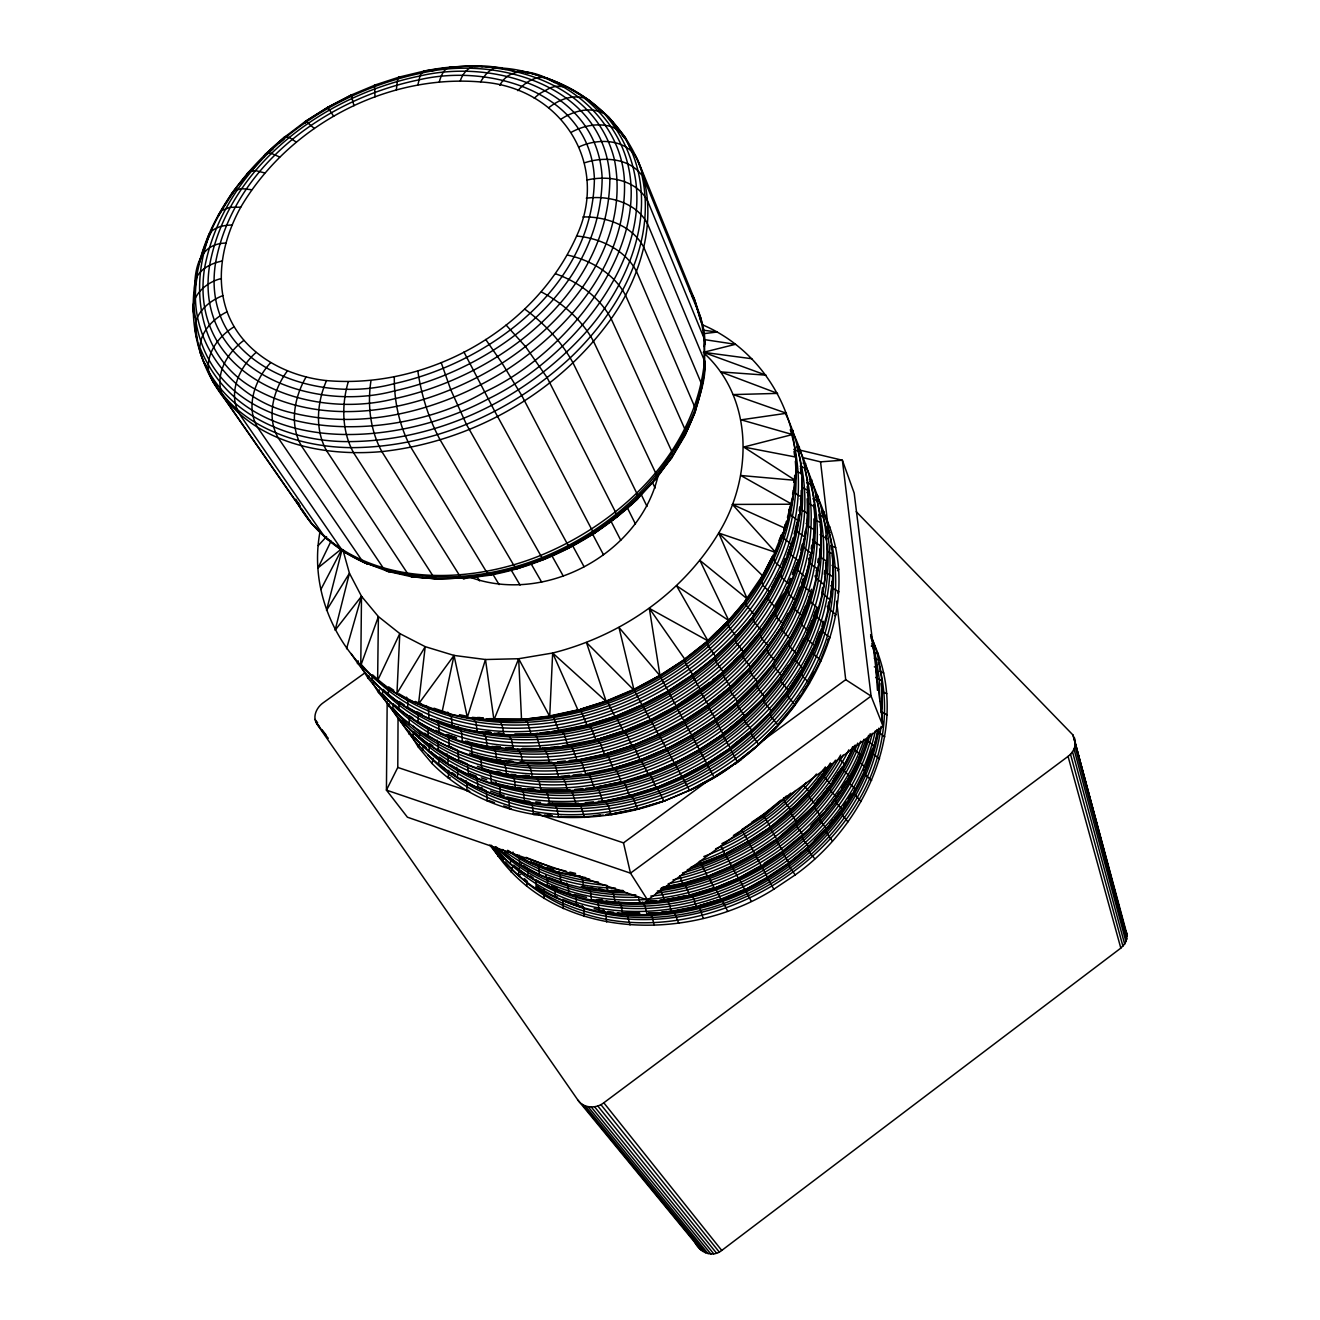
<?xml version="1.0" encoding="UTF-8"?>
<svg xmlns="http://www.w3.org/2000/svg" width="1320" height="1320" viewBox="0 0 1320 1320"><rect width="100%" height="100%" fill="white"/><g stroke="black" fill="none" stroke-linecap="round" stroke-linejoin="round"><path stroke-width="1.5" d="M437.827 749.232C585.189 843.034 811.866 722.353 820.05 548.823M381.562 694.996C446.606 798.039 598.323 799.59 693.495 739.283C785.268 687.456 853.149 566.462 804.853 464.095M709.665 682.357L675.972 705.969L650.413 719.647L658.564 734.679C761.986 687.571 854.221 560.159 797.824 446.028M586.311 198.198C608.998 195.228 636.834 202.405 647.757 224.317L704.534 360.838C706.778 378.378 699.121 396.099 694.881 412.879L685.146 435.303L671.269 458.568L654.291 480.034L672.705 455.631L685.69 433.455L695.491 410.834L695.442 408.589L636.52 271.474C625.235 249.727 600.188 238.177 576.625 236.016C534.798 329.769 428.159 389.4 326.518 380.589C284.839 376.167 242.022 352.885 227.106 311.751C214.797 277.018 223.377 238.59 240.751 207.174C288.849 125.581 385.918 73.92 480.595 81.956C559.581 86.559 610.731 162.31 576.625 236.016M704.352 346.748C706.678 330.495 699.121 313.978 694.287 298.782L637.923 160.462C627.973 138.732 598.505 137.825 579.348 146.784M807.097 498.828C816.189 683.116 572.005 819.439 417.912 721.462M465.498 741.048C555.043 767.019 653.862 735.356 722.634 675.23C788.947 617.116 834.108 515.839 792.28 431.194M798.484 449.773L842.374 460.234L854.172 493.069L883.08 726.264L647.608 900.042L407.418 817.212L386.43 790.119L397.782 767.448L398.046 718.74M801.207 490.462C800.481 672.854 562.106 803.451 407.665 707.173M785.796 414.265C840.956 529.815 746.576 657.69 642.939 705.705C549.796 751.542 411.856 749.793 351.186 653.565M801.851 478.104C819.472 677.457 532.686 827.211 383.08 689.403L382.14 694.93C520.393 824.34 773.107 716.743 804.094 538.676M320.248 530.558C305.893 602.679 349.965 678.48 418.522 703.989C497.607 735.471 589 721.182 660.924 678.216C731.659 636.372 787.347 563.656 795.267 480.332C801.619 415.239 762.465 350.014 702.24 324.72M394.3 377.075C394.102 401.263 399.267 425.964 410.866 447.315L486.156 571.345L488.829 574.546L491.188 575.041L463.369 578.655L460.416 576.856L381.843 451.588C370.128 430.237 367.323 404.563 370.969 380.704M396.363 89.826L397.683 78.738L398.904 77.138L402.32 77.319M794.673 475.299C791.769 657.64 554.697 787.594 398.921 693.742M795.349 461.34C812.427 662.013 523.529 813.054 372.504 674.784L371.563 680.41M387.173 701.794L386.43 790.119L630.481 873.163L647.608 900.042M341.929 550.093L326.518 610.417L349.437 573.243L335.115 630.25L361.498 596.277L360.772 665.593L378.394 616.588L361.498 596.277L349.437 573.243L342.952 550.077M822.838 511.186C863.148 591.739 822.789 689.04 758.736 744.546L736.56 761.871C716.314 779.872 688.99 790.581 663.927 801.141L656.799 787.149L630.762 795.234L602.811 801.504L599.098 790.498L596.079 787.215M825.363 766.953C794.491 810.546 749.364 843.117 699.418 861.531L700.606 864.468L725.076 854.287L748.159 841.351L755.023 853.957L731.791 866.365L738.375 878.212L761.409 865.92L754.809 854.155L776.886 839.371L769.857 827.689L790.977 810.397L784.69 801.587L783.552 798.022M793.617 602.959L794.541 601.672C740.305 718.971 597.581 787.891 472.18 755.271L471.388 746.344L467.791 741.163M808.764 597.003L811.074 602.596L817.954 608.025C773.833 736.939 623.057 817.971 491.271 782.727L490.529 774.015L488.499 770.17L477.378 766.277M704.764 353.826C754.363 399.712 752.218 478.401 718.69 533.016L747.236 598.884L727.32 621.803L728.656 626.637L736.296 636.487L715.654 656.568L692.159 675.295L700.639 690.129L676.021 706.283L683.842 720.736L707.718 704.962L729.811 687.159L744.084 673.216M815.034 612.199L817.294 617.694L824.092 623.04C782.199 752.268 631.323 833.217 500.544 796.042L499.834 787.462L497.838 783.684C627.198 818.02 777.117 736.444 816.684 608.272M526.004 857.356L552.75 867.999L552.651 870.936L585.684 877.635M746.047 599.494L745.222 601.887L746.51 605.566L754.495 614.955L734.778 637.642L736.082 642.361L743.622 652.063L723.195 671.979L699.93 690.476L708.279 705.061L683.875 721.017L691.878 735.504C659.175 754.644 623.205 768.025 585.816 774.262L581.988 762.96L578.837 759.495M626.951 892.815L612.958 892.65L589.693 889.795L560.785 882.618L560.241 874.764L558.492 871.398M491.584 846.07C549.615 940.747 686.977 944.311 773.817 889.218L767.415 877.767L789.129 863.346L782.298 851.977L803.071 835.082L796.917 826.485L795.844 823.086M584.331 916.476L583.852 908.886L582.202 905.685M580.519 709.154L606.49 700.936L633.649 689.469L659.736 675.527L668.217 691.135L642.114 705.094L633.946 689.716L606.177 701.415L552.651 653.02L518.661 658.73L521.532 719.614L549.714 716.397L552.651 653.02C620.532 635.976 682.473 593.422 718.69 533.016L775.665 552.42C721.495 665.016 591.129 735.009 467.346 717.37L454.031 655.429L425.221 646.668L399.795 633.567L378.394 616.588L377.619 680.576L399.795 633.567L396.957 693.445L425.221 646.668L418.522 703.989L420.766 703.494M412.516 725.686L419.892 732.303L419.166 737.929M773.817 889.218L795.085 874.995C793.782 872.141 786.984 865.012 789.129 863.346L808.945 847.077C807.444 844.222 799.392 837.21 803.071 835.082C827.409 812.625 847.621 785.713 861.168 755.452L855.063 750.271L853.231 747.021C818.928 823.416 742.582 876.876 660.479 889.234L664.636 900.603L689.634 895.686L714.334 888.195L738.721 878.064L744.86 889.861L767.662 877.668L761.409 865.92M193.974 302.049C195.179 277.794 199.996 252.087 211.91 230.885C217.585 226.347 225.027 225.126 232.105 225.043M663.927 801.141L689.865 790.235C722.502 775.005 752.087 753.423 776.408 726.858L753.934 749.067L735.471 764.016M428.934 718.707L428.521 709.714L426.31 705.606M439.147 733.128L438.752 724.267L436.59 720.225C577.17 773.355 752.812 681.78 793.089 537.834M504.091 852.39L511.055 858.743L510.262 863.692C632.313 956.818 828.284 879.4 868.609 735.339M490.066 575.14C545.209 564.91 596.838 537.933 637.329 499.207L638.055 497.129L636.751 493.202L573.062 362.967C561.462 341.632 544.385 323.367 524.783 309.161M393.475 703.725L392.518 709.186C529.369 837.87 780.285 731.56 810.463 554.598M458.964 761.112L457.76 750.321L449.196 746.064M776.424 726.693L757.498 745.371L778.09 725.439L771.012 716.413L769.906 712.206L787.495 691.069L801.966 669.454L815.133 646.156L808.483 640.348L806.173 634.904M433.076 758.356L432.085 763.521C491.931 824.224 588.439 829.29 664.9 800.811L639.87 808.104M531.382 860.128L531.086 862.983L552.651 870.936L554.301 870.226M560.785 882.618L539.368 874.698L538.527 865.128L559.498 872.85L589.644 879.12M563.376 908.589L562.617 899.382L583.143 907.054M881.116 726.38C858.544 900.768 602.464 994.455 489.803 845.08M881.776 720.538L882.321 691.696L881.116 683.545M795.085 874.995C866.943 823.861 912.978 722.271 871.48 638.368M879.037 728.788C855.921 876.117 663.086 969.87 536.547 885.852M881.067 712.272C884.268 686.103 880.82 658.894 870.589 634.573M694.353 1240.981C698.379 1251.772 712.123 1258.422 721.743 1250.436L1120.812 948.123L1124.64 944.047L1126.719 939.081L1126.818 933.817L1073.028 735.058L856.234 511.681M834.669 615.747L836.005 614.658L827.904 608.041L828.679 601.92M400.504 720.769C463.485 823.68 614.081 827.013 708.361 767.151C799.409 715.72 865.326 594.841 816.172 494.01M822.591 587.416L821.865 593.059L830.065 599.791M824.307 574.249L824.802 570.487L827.953 573.969L833.002 576.724M390.604 707.19C454.212 810.909 606.045 813.648 701.003 753.357C792.099 701.861 858.957 581.576 810.958 480.084M824.01 584.628L815.71 577.78L816.964 568.326M817.707 562.65L818.202 558.871M365.013 672.82L323.152 702.834C316.767 707.256 312.147 716.611 316.8 723.805L577.995 1100.236C583.72 1108.602 596.277 1108.767 603.801 1102.794L1068.061 756.393C1073.787 752.251 1077.07 744.43 1074.364 737.649M512.226 867.553L511.203 872.157M811.222 548.889L811.734 545.077M784.096 593.027C774.609 605.797 769.708 614.658 783.701 623.815L766.706 647.559L767.712 652.294L775.401 661.254C709.549 749.578 589.611 797.61 481.816 769.131L481.058 760.32L477.543 755.238M804.606 534.847L805.134 531.019M407.517 708.18L407.946 702.091L406.609 697.174M798.649 514.717C775.104 674.751 578.985 782.446 430.897 718.591M799.178 510.873L799.722 507.029L803.055 510.774L808.335 513.727M792.049 498.102C767.514 661.138 565.125 770.731 415.354 701.448M792.594 494.241L793.122 490.363L796.521 494.175L801.867 497.194L800.217 498.96M417.879 722.617L418.325 716.611L417.004 711.777L422.218 714.334M428.026 736.774L428.06 728.277M704.534 360.838C695.739 451.473 621.439 522.324 540.622 555.423C466.224 585.783 366.201 587.053 309.887 521.515L224.763 399.118C207.471 377.19 196.152 349.784 195.607 322.113C199.32 309.26 210.787 300.415 222.766 295.614M705.21 363.33C703.197 388.443 696.333 412.665 684.783 434.973M437.992 750.651L438.454 744.793L437.217 740.124M780.912 676.549L782.1 676.087L774.51 667.26L773.536 662.64L788.205 640.893L789.03 645.744L796.884 654.093L780.912 676.549L763.158 697.884L764.296 702.174L771.457 711.332C715.852 772.678 632.759 808.038 549.928 804.26L547.321 793.27L543.724 790.036L541.052 790.878L539.352 781.952L536.052 776.952L562.039 776.869L565.257 781.885L567.452 790.845L569.646 789.987L571.906 791.587L576.114 804.26L578.259 803.385L580.47 804.919L584.595 817.427L587.384 816.733L558.624 817.361L557.007 808.648L555.01 804.903L552.552 803.368L549.928 804.26M447.76 764.263L448.239 758.488L447.034 753.885M457.347 777.629L457.826 771.919L456.654 767.382M807.807 792.643L808.714 796.323L815.298 804.639L795.811 823.828M769.824 713.262L788.667 690.624L781.176 681.928L780.219 677.408M206.926 240.388L209.105 234.003M733.953 660.841L743.622 652.063L761.607 630.712L776.903 608.207C772.942 604.972 763.455 597.069 769.989 592.301L763.108 585.552L760.518 579.612L772.315 556.693M776.408 726.858L795.102 704.896L787.693 696.316L786.786 691.894L803.286 668.794L795.514 660.561L794.739 655.826L791.389 660.808M221.116 278.602C204.765 282.43 187.225 298.963 194.815 316.915M527.934 876.001L528.182 868.643L523.446 865.359M417.928 84.76L419.974 75.966L421.542 73.112L425.535 70.735C451.754 67.386 480.117 62.205 505.939 69.432M876.826 729.564L877.453 731.115C850.393 876.777 664.158 963.716 536.068 887.337L536.332 880.06C659.934 951.159 835.015 869.154 870.21 733.706M195.261 280.599C191.07 307.576 193.05 336.154 203.593 361.433M544.054 898.458L543.691 889.499M738.721 878.064L714.334 888.195L707.998 875.655L683.001 883.278L685.856 885.835L689.634 895.686C693.561 893.624 694.98 904.299 696.531 907.137L721.017 899.728L745.156 889.663L751.212 901.296M541.414 291.984C562.848 303.138 582.021 320.067 593.587 341.467L655.611 472.89L656.749 476.982L655.644 479.473M832.92 820.132L825.082 830.445L832.409 841.071M732.154 866.266L707.536 876.43L731.791 865.772M760.518 579.612L773.289 554.911M388.311 695.343L388.641 686.895L393.789 690.31M398.805 709.813L399.151 701.481L404.266 704.896M409.084 724.004L409.464 715.803L412.846 718.063M429.049 751.591L429.478 743.606L432.811 745.849M442.084 712.024L454.031 655.429L485.48 659.521L518.661 658.73L549.714 716.397L579.447 709.797L607.018 701.068L614.938 716.545L642.394 704.929L650.43 720.043L676.269 706.216L667.937 690.904L692.307 674.817L715.654 656.568L708.428 646.288L706.843 641.668L717.503 630.993M438.752 764.989L439.197 757.102L445.83 761.607M700.606 864.468L725.092 853.726L731.791 866.365M801.141 670.461L786.588 693.066M539.368 874.698L519.667 864.468L501.88 852.126L502.474 849.519C534.534 874.418 574.992 887.452 615.4 888.145M470.778 577.467C546.034 604.676 640.447 553.13 658.218 475.068M878.774 728.211C853.429 850.459 720.522 933.817 599.115 910.882L598.174 903.061L596.475 899.794L602.25 900.52M526.597 886.248L527.406 881.413L524.37 878.641M872.322 733.326C837.326 879.714 633.913 965.497 513.744 865.111M875.358 730.867C842.16 889.102 606.672 980.347 494.571 847.522M814.72 858.874C813.268 856.086 805.233 849.073 808.945 847.077L826.798 829.141L842.473 809.787L835.741 802.114L835.065 798.402L836.929 797.494L831.254 791.488L829.174 786.902L844.833 764.231L853.957 746.245M804.424 664.966L813.697 647.047M485.71 339.454L502.079 363.165L521.829 395.67L593.934 533.709L615.846 517.423L637.329 499.207L656.469 478.451L672.705 455.631L671.731 451.358L611.16 318.78C599.676 297.28 578.408 281.919 555.736 273.851M821.832 626.951L823.284 621.291M811.453 589.248C773.338 720.621 620.235 804.721 488.499 770.17M803.599 579.48C760.501 711.232 602.448 795.118 469.639 753.142M402.683 723.145L403.425 720.39L393.36 708.428M805.299 577.104L796.884 569.514L796.076 567.551L797.098 563.673M800.712 550.143L802.246 544.351L804.424 548.279L811.553 553.41L809.952 554.879M412.665 736.857L413.655 731.544C559.581 868.51 841.78 720.852 820.297 524.518M795.382 528.429L796.966 522.489L798.583 520.955L791.29 515.625L788.832 509.52M794.145 533.94L795.712 528.115L797.923 532.125L805.134 537.339M847.918 821.848L840.592 812.79L840.625 810.645L842.473 809.787M422.466 750.321L423.456 745.074L426.377 747.697M785.301 524.188L783.799 529.699L785.367 528.363L732.418 504.421L791.917 504.223L740.801 475.497L795.267 480.332L793.617 482.13M788.783 511.318L790.284 505.791M789.607 547.784L792.148 544.945L784.938 539.154L782.661 535.029L786.39 521.334M787.446 517.423L789.046 511.549M417.846 371.019C421.327 394.993 428.62 418.621 440.187 439.956L513.529 564.812L516.962 568.722L518.743 566.626M348.249 381.876C341.467 404.91 341.764 431.409 353.595 452.76L433.966 577.451L437.316 579.249L466.158 577.665L456.39 577.88M346.549 648.731L361.498 596.277M695.211 409.101L702.009 385.786L701.316 383.361L643.945 247.665C632.808 225.819 606.226 216.43 582.912 216.942M667.986 691.235L692.851 674.883L686.07 664.191L684.37 659.29L707.949 640.843L728.821 620.598L747.236 598.884L699.913 560.406L728.821 620.598L723.409 625.267M510.262 863.692L494.686 849.486L495.429 847.044C609.328 958.534 816.321 880.654 864.121 739.249M503.019 860.92L503.745 858.511M357.406 663.613L358.248 660.891M382.14 694.93L368.049 678.199L368.89 675.527M467.346 717.37L485.48 659.521L493.944 719.928C501.699 717.073 503.266 729.415 503.745 734.695M392.518 709.186L378.493 692.521L379.335 689.865M264.066 156.849L264.742 154.737L285.186 136.554L289.476 137.527L296.274 142.114M388.74 706.563L389.582 703.956M858.478 758.323L858.858 757.119M439.345 81.724C441.012 75.438 445.038 65.29 453.288 67.65M408.655 733.854L409.497 731.313M863.775 770.814L864.171 769.642M432.085 763.521L418.341 747.136L419.183 744.629M206.712 241.741L199.056 263.571C211.712 212.767 245.421 169.57 285.186 136.554M872.355 748.918L865.062 768.702L866.464 768.025L860.425 762.91L858.611 759.709L865.804 739.86M868.874 758.686L871.002 752.895M855.228 745.008C821.716 824.472 742.021 880.126 657.294 891.049M857.736 743.111C825.148 825.247 742.962 882.865 656.139 893.161M860.706 741.213C828.432 827.491 741.559 887.865 650.826 896.066M498.053 856.383L498.877 854.155L502.805 858.841M777.958 724.433L793.419 705.771L793.039 706.778L808.434 683.711L820.066 661.419L828.828 638.649L827.904 639.705M820.066 661.419L821.271 660.726L814.688 655.017L812.641 651.321L821.353 628.832L823.399 632.511L830.115 637.758M815.183 643.236L819.605 631.802M806.916 633.022L809.127 627.346M808.186 630.3L811.932 620.697M813.417 616.869L815.678 611.111M801.751 615.318L805.249 606.391M585.816 774.262L587.532 773.487L589.578 775.17L594.396 788.007C650.051 778.915 702.636 753.588 744.942 716.38L738.078 706.662L736.676 702.471L756.278 683.265L775.401 661.254L790.35 639.094L802.494 616.143L811.684 592.713L804.721 587.202L802.379 581.493M795.25 599.874L800.101 587.251M801.636 583.72L803.764 578.341L802.774 579.81M788.403 583.671L790.548 578.308M792.313 574.58L795.861 565.669L796.076 567.551M788.617 584.133L790.762 578.721M792.924 573.292L797.247 562.452L798.798 561.182L791.67 555.489L789.212 549.549M783.09 564.036L785.268 558.624M785.614 558.509L779.872 572.863L767.58 595.749M787.066 554.928L790.581 546.232M742.615 652.393L742.038 654.34L743.341 657.772L750.783 667.326L749.248 668.365L750.469 672.87L757.812 682.291L756.278 683.265L757.449 687.67L764.709 696.96L744.942 716.38C741.559 719.994 749.925 726.874 751.905 730.587L730.273 748.11L706.86 763.62L682.044 776.903L674.536 762.779L648.252 774.048L640.876 759.594L614.328 767.893L586.624 773.569M493.944 719.928L518.661 658.73M779.146 540.375L781.341 534.93M781.704 534.897L774.196 553.509L775.665 552.42L732.418 504.421M400.471 76.659L374.583 85.14L374.962 96.855M326.518 380.589C316.981 402.402 314.638 429.478 326.634 450.813L408.639 575.091L412.351 576.922L439.048 579.084L421.954 577.5M695.442 408.589C646.321 532.867 489.967 611.473 362.934 561.908L278.272 437.992C265.947 416.823 273.57 389.433 287.413 370.87M664.653 749.38L640.167 760.106L635.217 749.051L632.181 745.338L604.626 754.429L577.054 760.237L572.071 747.005L569.943 745.206L568.128 745.915C532.983 751.261 496.798 750.387 462.346 741.147L461.521 732.088L457.858 726.792M251.691 189.733L241.543 188.612L234.366 190.674L217.75 216.414L232.105 192.835L249.233 171.567L255.568 170.577L264.709 172.936M807.659 684.437L807.18 685.591L814.275 671.847M700.788 748.522L723.079 734.052L715.192 719.582L737.831 701.877L757.812 682.291M460.317 80.784C463.287 71.362 471.949 63.277 482.262 66.676M330.643 541.959L318.103 567.798L340.906 549.367M861.069 801.52L853.495 792.891L863.907 772.183L865.689 775.335L871.662 780.367M801.784 835.989C826.221 813.565 846.087 786.373 859.766 756.145L861.168 755.452M858.611 759.709C816.321 854.106 708.691 914.578 606.094 900.999M850.756 750.486L852.572 746.938M708.51 876.084L682.605 884.02L679.717 875.985C746.328 858.792 806.949 815.512 840.642 755.023M843.166 755.106C808.401 818.911 743.688 864.567 673.052 879.862M848.826 749.842C814.226 819.588 744.134 869.187 668.201 883.724M320.859 589.512L341.484 549.945M808.549 682.737L812.988 674.223M802.642 668.365L801.108 673.332L803.17 677.044L809.556 683.215L808.434 683.711M799.21 647.839L803.781 639.16M794.458 657.162L805.266 636.619M689.783 736.164L666.551 749.034L658.795 734.432L631.933 745.882L626.901 734.662L623.799 730.851L595.947 740.025L568.128 745.915L564.168 734.299L560.885 730.636L531.086 734.432L527.654 722.634L523.974 718.921L489.34 718.674M787.941 642.262L801.042 617.1L800.135 618.354M783.404 622.165L788.057 613.437M785.994 589.495L789.36 584.925L780.978 576.675L780.202 571.246L775.451 580.107M782.909 595.832C733.986 690.393 627.627 751.13 521.631 748.935M784.773 592.333L786.637 588.836L789.096 594.611L795.993 600.683M789.36 584.925L776.903 608.207L774.757 610.12M767.827 594.264L769.725 590.733M771.523 587.746L776.308 578.82M778.239 575.256L780.153 571.676M602.811 801.504L629.623 795.96L656.172 787.726L682.192 776.523L706.546 763.505L730.273 748.11L722.32 734.266L744.15 716.413M306.141 376.893C294.245 397.188 289.228 424.578 301.405 445.846L383.212 567.963L386.743 571.147L391.165 571.692M712.849 679.784L723.195 671.979L716.067 661.848L714.879 656.716M729.696 747.962L737.319 761.904L714.153 777.282L689.568 790.416L681.978 776.44L656.172 787.726L651.354 776.968L648.466 773.487M666.517 748.605L674.371 763.108L699.435 749.694L691.564 735.207L715.754 719.697L707.536 705.375L730.587 687.077L722.139 673.744L725.307 669.273M552.651 653.02L578.077 710.308L607.018 701.068M480.595 81.956C483.945 76.164 488.351 70.438 494.802 67.996C513.843 67.501 533.247 73.26 551.116 79.81C595.798 96.261 632.511 133.98 644.655 180.378L700.936 318.236L705.045 344.157M843.876 805.612L846.054 802.263M848.216 798.913L851.482 793.897M840.361 811.569L855.756 789.31L849.899 783.783L847.902 779.229M796.257 563.953L797.247 562.452M836.17 796.702L839.454 791.654M841.648 788.271L846.037 781.539M835.461 760.188C801.718 815.793 745.074 856.086 682.522 872.899M833.844 779.13L838.283 772.348M836.831 775.005L832.359 781.852L842.408 766.656L844.437 771.276L850.344 776.886L849.057 777.364M839.074 771.589L844.833 764.231L838.86 758.554M830.379 762.976L824.373 772.563L808.385 792.148L798.583 801.933M828.993 765.732L807.675 793.534L789.739 811.437L797.082 822.855L776.143 839.949L783.073 851.466L761.161 866.068M830.791 764.214L809.374 792.033L790.185 810.315M831.435 763.686C798.616 815.116 745.684 852.835 687.291 869.715M700.012 392.436L702.009 385.786M795.613 702.487L799.986 695.937M803.286 691.004L806.569 686.087M760.749 578.094L762.91 576.048L718.69 533.016M783.568 672.424L788.04 665.775M780.037 678.612L793.353 658.812M773.355 663.878L786.819 643.912M775.566 608.998L759.726 632.197L761.607 630.712L753.72 621.456L752.631 616.506L768.636 593.109M745.371 600.501L761.558 576.889M786.984 587.268L787.891 585.948M736.676 702.471L756.822 682.572M418.522 703.989L454.031 655.429M782.364 624.558L781.291 627.066L782.397 630.613L790.35 639.094M630.118 795.3L629.623 795.96L625.366 785.053L622.628 781.688M766.706 647.559L768.57 646.14L762.135 639.144L759.561 633.501M672.358 911.179L646.998 914.232L645.134 906.295L642.461 902.137M230.802 195.69L236.775 188.017M240.355 183.414L246.328 175.742M703.296 918.39C701.794 915.634 700.342 904.992 696.531 907.137L671.731 911.988L668.53 902.187L665.989 899.564L664.636 900.603L639.688 902.897L615.169 902.55L591.426 899.596L590.469 891.693L587.614 887.469M672.292 457.281L669.702 459.409M732.534 745.833L750.717 731.098L771.457 711.332M499.851 85.255C511.5 63.393 538.642 72.55 554.895 82.698M829.686 824.406L841.335 810.034M827.623 827.293L807.659 847.951L788.337 863.808M830.181 824.159L832.722 821.007M835.279 817.856L839.091 813.136M823.73 812.608L811.355 825.709M826.138 809.638L829.752 805.2M832.161 802.23L835.774 797.775M816.139 802.23L819.753 797.791M826.996 788.898L829.422 785.928M816.733 801.735L828.91 786.786M829.174 786.902L813.582 806.058L821.106 816.997L819.538 817.525L820.38 821.04L826.798 829.141L808.137 846.945L788.271 863.197M715.638 848.809C750.139 833.563 781.374 810.777 806.305 782.496M816.42 774.048C787.479 811.239 747.731 839.668 703.824 856.531M640.414 759.561L613.123 768.553L608.735 757.333L605.17 753.803M806.801 492.624L808.417 490.66L803.17 488.053M767.382 646.652L749.248 668.365L736.51 680.807M760.419 631.257L742.087 653.153L722.057 672.688M734.778 637.642L754.495 614.955M270.633 362.67C255.222 379.318 245.124 406.411 257.598 427.433L341.534 549.433L345.394 552.733L367.274 563.904C338.926 551.974 313.995 531.349 298.353 504.669L212.982 381.909L204.468 363.049L206.811 366.432M837.441 570.735L838.778 569.283L832.012 565.372M318.252 545.556L326.584 536.596M656.749 476.982C597.102 546.694 502.458 588.803 410.421 576.345M636.24 499.488L651.503 483.037M623.799 730.851L595.947 740.025L591.426 728.491L588.439 724.762L559.02 731.313L553.839 717.684L551.628 715.77L549.714 716.397M247.698 174.289L261.343 159.769M664.802 800.712L639.078 808.665L611.061 814.72L608.421 806.009L605.402 801.158L598.405 801.289M517.819 90.668C524.898 82.549 535.606 75.191 546.876 77.996C567.254 86.031 587.07 96.558 602.365 112.398M825.412 563.046L827.013 561.429L820.034 556.924M810.496 826.699L820.116 817.063M814.44 840.46L825.231 829.636M793.93 806.504L769.857 827.689M776.143 839.949L815.298 804.639L831.286 784.987L824.389 777.117L823.663 773.239L825.528 772.249L823.267 770.137M783.535 798.814L786.324 796.042M790.861 793.106L763.933 816.337L733.441 835.477M795.779 790.531C774.708 812.608 749.183 830.098 721.908 843.612M256.047 352.457C239.398 367.075 227.073 393.608 239.696 414.397L324.34 536.53L345.394 552.733M749.314 711.48L722.32 734.266M749.743 710.935L764.709 696.96M714.533 657.327L735.306 636.851M706.843 641.668L727.32 621.803M578.077 710.308L579.447 709.797L581.378 711.777L587.103 725.323L614.938 716.545L642.114 704.715L668.217 691.135M748.341 842.028L770.599 827.062L763.933 816.337L764.197 814.522L741.741 829.653L748.522 841.764M837.54 592.993L838.876 591.723L833.893 589.017L830.775 585.601M854.469 789.772L853.495 792.891M640.579 902.072L639.688 902.897L638.55 897.204C593.389 898.854 546.942 886.941 511.055 858.743M305.233 123.123L305.745 121.093L327.707 107.267L350.74 95.221L375.573 84.843L374.583 85.14M247.335 173.283L249.233 171.567M816.238 570.603L817.839 569.167L810.793 564.118L808.483 558.36M267.102 154.143L273.174 148.731M279.246 143.302L283.8 139.243L284.113 137.462L305.745 121.093L314.375 128.502M594.396 788.007L595.188 787.314L585.915 788.287M637.939 498.415L617.017 516.813L594.033 533.33L569.398 547.652L494.769 411.345L463.963 352.044M880.654 703.659L882.189 702.322L879.714 701.233M264.742 154.737L268.554 153.021L271.606 153.483L279.659 156.998M534.237 98.159L539.534 93.671L550.671 87.648L556.231 86.246L566.593 86.823L589.034 100.171L608.833 117.15L625.333 137.412L631.076 149.902M243.837 340.411C227.667 352.242 214.549 373.906 222.057 394.185C257.218 443.751 324.522 456.769 381.843 451.588C472.197 441.771 558.212 392.914 611.16 318.78C643.995 272.316 661.237 208.807 635.266 155.529M783.717 850.113L802.263 834.949M577.054 760.237L605.88 753.803L632.659 745.404M763.356 814.506L780.829 800.201M763.471 815.199L784.773 797.726M731.231 746.707L751.113 730.62M715.011 719.961L737.831 701.877L730.884 692.027L729.432 687.736M684.222 659.785L707.949 640.843L676.582 585.799L728.821 620.598M816.42 609.196L817.954 608.025M822.574 624.178L824.092 623.04M536.398 813.763L623.502 842.869L707.14 781.44M763.191 740.289L845.707 679.684L836.649 601.161M638.847 912.978L624.904 912.764L622.677 913.852L621.291 905.949L618.552 901.807M548.823 107.63C558.607 99.924 571.676 94.462 584.183 98.043C696.267 190.063 585.635 346.104 484.506 392.024C389.169 448.503 199.683 447.562 193.842 301.686M608.702 890.241L607.53 891.049L583.605 888.112L582.615 880.11L579.711 875.803M234.151 326.766C219.021 335.973 205.788 352.951 208.692 371.58C232.551 424.842 295.828 447.034 350.807 447.645C432.036 447.629 511.17 412.731 570.273 357.802C618.601 311.784 657.145 244.051 641.982 175.411C628.98 157.971 603.702 156.354 584.48 162.855M756.244 852.489L774.625 840.213M764.231 863.346L780.829 852.274M788.535 863.032L767.201 877.255L744.86 889.861M751.591 822.343L763.603 814.275M682.242 437.976L685.69 433.455L684.816 429L625.548 295.317C614.146 273.685 590.898 260.123 567.534 255.09M715.192 719.582L691.581 735.471L666.748 748.737L640.876 759.594M715.407 775.912L737.319 761.904M661.386 674.438L684.898 659.323L649.341 608.388L707.949 640.843M659.802 675.873L684.898 659.323M807.428 632.214L808.88 631.29L802.147 625.399L799.788 619.856M558.64 777.166L555.373 765.847L551.925 762.415L549.648 763.207L547.355 754L544.005 748.786L522.34 748.357M305.167 121.638L327.608 107.481L351.186 95.172L352.126 96.162M873.015 747.12L874.483 746.212L868.312 741.543L866.514 738.375M546.678 747.78L540.457 748.968L537.075 737.319L533.478 733.722L514.866 733.92M531.086 734.432L537.389 733.277M561.346 118.981C573.738 110.781 590.733 106.194 604.461 113.867C692.076 215.407 584.826 352.291 488.153 398.937C399.25 447.216 245.471 460.399 199.848 347.308C200.755 331.237 213.411 318.599 227.106 311.751M599.115 910.882L604.362 910.585M521.532 719.614L551.628 715.77M740.883 759.973L736.56 762.349L758.736 744.546L752.037 735.108L750.717 731.098M583.605 888.112L585.007 887.337M575.635 876.414L577.054 875.655M682.044 721.71L658.548 734.266L631.933 745.882L604.626 754.429L600.154 743.061L596.508 739.414M681.978 776.44L706.546 763.307M713.856 776.968L689.568 790.416M726.742 852.803L748.11 841.434L770.599 827.062M731.659 865.804L754.66 853.528M738.375 878.212L761.029 865.474M533.362 776.539L531.993 777.249C531.844 770.352 529.205 760.237 520.212 762.234M801.966 669.454L803.286 668.794M539.847 814.126L533.528 814.572L532.389 805.959L530.409 802.213L506.995 796.933L508.959 800.646L509.652 809.127L511.12 808.533M571.593 132.099C582.005 126.522 594.082 123.502 605.88 125.482C619.888 126.868 626.521 139.606 631.57 151.173C657.673 213.229 628.815 283.058 587.153 330.841C527.34 398.244 439.015 441.292 348.414 441.606C288.272 441.936 221.249 413.292 200.244 352.902M578.209 904.662L576.625 905.388L576.114 897.716L574.431 894.465L586.459 897.369M570.372 893.393L568.771 894.102L568.243 886.33L566.544 883.03M520.13 787.858L515.542 788.155L514.338 779.311L510.955 774.312L515.74 774.691M507.903 773.866L506.286 774.559C506.566 769.18 504.587 757.366 496.832 760.683L495.561 751.591L492.046 746.41L499.901 747.202M625.564 730.092L648.648 720.39M650.678 719.829L623.518 731.362L615.747 716.149L587.68 724.73M725.092 853.726L693.082 866.151M690.294 867.603L725.472 854.238M611.671 814.077L639.078 808.665L637.626 809.275L633.435 798.501L630.762 795.234M721.132 899.052L744.81 889.218M416.411 575.982L412.351 576.922L386.743 571.147M500.544 796.042L504.075 795.333M557.304 896.857L555.522 897.501L554.73 888.162L551.265 886.364M549.334 885.555L547.519 886.198L547.404 878.608L545.705 875.325M491.271 782.727L493.119 782.083M518.364 567.996L544.285 559.004L516.962 568.722M472.18 755.271L474.094 754.66M624.294 730.933L597.234 739.431L562.188 746.064M621.967 781.737L648.912 773.52M690.013 894.927L714.45 887.518M721.017 899.728L715.275 887.782L691.185 895.092L660.709 900.454M699.254 905.619L719.582 899.464M698.759 905.817L719.268 899.613M720.093 899.844L698.033 906.51L673.86 911.245L678.711 923.175M454.294 726.132L452.314 726.726L451.457 717.535L447.728 712.14M652.839 912.764L647.872 913.407L653.994 912.846M536.068 887.337L538.032 886.793M222.172 261.013C212.536 263.026 202.653 267.465 197.257 276.094C185.262 339.57 232.848 400.95 294.608 413.424C367.356 430.716 444.361 409.002 506.451 369.996C569.761 328.796 627.049 261.195 624.459 181.698C622.231 125.45 574.398 81.444 521.169 71.082M521.697 863.94L519.667 864.468L519.206 855.162M795.267 480.332L743.704 447.034L792.462 434.56L741.147 419.826L786.472 413.275L733.342 394.581L777.595 393.393L720.621 371.893L765.996 375.161L703.444 352.308L735.454 344.322L703.956 339.537M451.291 746.724L449.146 747.252L448.784 738.523L446.671 734.547L456.093 737.797M507.986 850.476L511.236 852.736L513.298 852.225M559.696 816.701L587.202 816.651M492.178 574.233L516.499 568.441M398.904 77.138L425.535 70.735M468.584 790.317L466.752 790.73L467.247 785.103L466.092 780.631M550.605 715.754L578.671 709.731M588.439 724.762L551.991 731.544M597.102 786.902L620.053 782.133M597.976 786.819L620.73 782.083M614.361 813.433L638.5 808.467M662.59 887.238L681.087 883.657M661.501 887.964L684.206 883.476M661.27 888.245L682.605 884.02M665.263 899.811L673.546 898.078M676.682 897.55L686.763 895.471M673.068 910.932L697.405 906.163M520.641 874.665L518.496 875.077L519.09 868.065M586.822 180.081C608.586 174.883 637.296 179.85 647.971 201.762L704.385 339.025L704.5 368.23L704.385 339.025M225.868 243.061C200.425 243.589 194.667 266.673 194.667 288.601M450.252 777.81L448.272 778.123L448.734 770.368M423.423 71.346C495.924 54.78 594.709 78.259 614.493 159.951C630.712 243.903 568.623 320.265 502.079 363.165C430.369 408.193 332.986 431.954 254.925 389.053C191.482 354.272 185.674 267.168 221.859 210.523L229.779 207.339L240.751 207.174M431.788 70.719L435.699 70.158M441.556 69.316L445.467 68.755M603.57 800.778L604.444 800.662M351.186 95.172L353.974 105.715M702.702 333.778L716.991 332.046L702.718 330.099M540.16 732.864L549.136 731.957M550.556 747.351L558.31 746.493M557.7 761.788L565.372 760.947M569.217 760.534L576.906 759.693M560.885 776.341L569.332 775.417M573.177 775.005L581.823 774.097M574.678 789.459L582.879 788.601M808.385 792.148L809.374 792.033L803.88 785.466M585.288 802.676L593.406 801.834M463.369 578.655L464.805 578.506M594.313 815.678L600.336 815.067M606.342 814.457L612.348 813.846M585.437 816.766L603.289 815.1M605.616 814.704L613.239 814.077M645.595 901.445L653.879 900.851M659.868 900.124L665.989 899.564M646.519 901.758L656.667 900.834M662.953 911.856L666.996 911.493M662.145 912.103L670.312 911.377M648.796 913.143L657.772 912.697M661.782 912.334L671.847 911.427M802.824 457.594L820.561 461.852L842.374 460.234L871.084 696.086L883.08 726.264M541.596 748.275L542.801 748.209M474.391 66.644L478.236 66.462M613.652 767.91L617.133 771.342L621.456 782.397M532.257 733.755L533.478 733.722M525.558 762.564L551.925 762.415M550.754 762.498L522.769 763.356L521.004 754.182L517.572 748.968M553.113 762.96L519.123 762.3M543.724 790.036L553.707 790.02M542.388 790.152L568.524 790.119M570.784 790.498L541.2 790.119M481.965 787.479L478.021 788.04L476.916 777.546L469.54 773.85M551.248 803.517L578.259 803.385M579.364 803.863L548.13 803.22M623.023 890.472L610.962 890.323L613.75 894.547L615.169 902.55M624.03 891.38L607.53 891.049L606.755 885.324C571.411 882.568 536.003 871.909 507.441 850.41M635.794 894.845C598.422 895.999 560.538 887.7 528.182 868.643M623.799 913.028L639.854 913.275M486.271 66.907L502.376 67.782M418.159 577.154L393.096 572.121M478.813 717.503L482.839 717.882M490.875 718.658L496.897 719.235M477.196 717.503L483.268 718.08M482.361 718.311L472.379 717.354L476.025 722.766L477.378 732.088M486.354 718.707L498.333 719.845M486.733 732.006L490.71 732.402M498.68 733.178L502.656 733.573M485.116 732.039L491.139 732.633M497.161 733.227L503.184 733.804M490.231 732.814L482.311 732.022L485.892 737.319L487.195 746.526M494.191 733.194L504.091 734.167M496.452 746.427L500.395 746.823M494.868 746.46L498.844 746.872M508.81 747.862L512.787 748.275M505.791 747.78L513.645 748.572M508.365 761.013L512.325 761.426M505.494 760.897L513.282 761.706M525.03 775.417L528.908 775.813M522.538 775.533L529.452 776.127M517.143 787.446L521.02 787.858M528.792 788.7L534.616 789.327M527.785 788.683L533.544 789.294M535.821 801.834L540.523 802.395M547.47 815.001L551.777 815.529M534.798 813.945L538.626 814.357M544.368 815.001L552.04 815.859M598.273 882.007C569.514 879.351 541.15 870.309 516.714 854.832M588.951 887.816L592.894 888.31M598.818 889.036L602.778 889.515M612.018 891.214L581.344 886.595M598.686 899.547L602.596 900.042M607.893 911.509L613.635 912.236M617.446 912.714L627 913.918L630.036 924.957M703.444 352.308L751.872 358.743M536.052 813.697L537.24 813.862M560.753 816.436L561.99 816.667M509.817 70.092L513.711 70.735M517.605 71.395L521.499 72.039M525.376 72.699L529.27 73.343M743.704 447.034L795.432 457.001M459.476 714.697L467.164 716.314M497.59 759.627L501.6 760.501M496.733 771.391L500.462 772.216M875.704 652.707L878.047 653.235M552.75 867.999L566.049 871.15M569.844 872.058L575.553 873.411M577.137 875.836L580.866 876.727M594.132 908.605L604.082 911.031L605.748 914.232L606.655 921.97M829.867 526.993L827.293 526.301C891.066 734.266 575.19 911.443 427.861 754.957M821.419 510.955L824.01 511.648M818.053 496.023L815.43 495.313C880.407 709.451 546.843 891.231 402.138 720.736M624.904 912.764L627 913.918M809.308 479.374L811.981 480.101M803.088 463.122L805.778 463.881M799.474 447.332L796.752 446.556C861.845 664.389 519.172 851.103 371.432 678.529M793.039 430.468L790.284 429.677C855.805 648.4 509.041 837.309 360.805 663.91M883.756 673.002L879.318 671.319M878.79 660.033L874.302 658.317M871.282 646.107L873.741 646.833L876.81 667.755L876.975 679.536M835.741 547.602L830.857 545.572L831.402 549.45M821.947 512.82L827.244 531.481L829.917 532.372M823.96 516.83L818.961 514.717L819.505 518.644M397.782 767.448L469.755 791.505M817.905 501.006L812.839 498.844M330.924 540.804L328.334 539.929L311.685 523.495L301.323 508.365M811.734 484.885L806.619 482.674M433.95 708.213L449.245 713.41M494.868 782.034L496.452 782.562M529.139 801.158L524.617 801.487L523.446 792.759L521.433 788.964M805.431 468.435L800.25 466.174M447.051 734.58L456.637 737.896M799.012 451.671L793.765 449.344M481.272 777.843L486.799 779.79M476.272 776.143L470.662 774.147L468.584 774.708L467.428 764.065L460.63 760.666M490.561 791.092L503.349 795.63M494.488 802.593L488.944 800.613L487.294 801.124L486.222 790.762L478.896 787.083M503.728 805.893L509.272 807.873M886.826 693.693L882.321 691.696M388.872 571.758L362.934 561.908M881.859 680.839L875.655 677.457M874.318 666.831L876.81 667.755M541.843 865.639L532.95 862.372L531.086 862.983L511.236 852.736M547.189 867.603L552.519 869.566M548.592 877.453L567.517 884.449M551.248 886.264L556.99 888.409M554.73 888.162L575.404 895.851M832.936 554.153L827.92 551.743L826.848 543.939M826.98 538.725L820.05 534.666M820.908 523.017L813.895 518.875C818.218 701.861 576.79 834.356 424.594 733.227M814.72 506.995L807.625 502.771M801.982 473.995L796.669 471.339M887.172 715.077L881.001 711.332M614.625 516.879L617.017 516.813L615.433 511.945L547.156 377.701L525.525 346.582L506.105 325.066M558.574 84.348L564.102 86.823M820.908 545.837L815.743 542.982L812.493 539.368M814.688 529.931L809.457 527.027L806.173 523.363M783.073 851.466L782.298 851.977M435.831 730.339L447.909 736.296M884.763 736.84L877.453 731.115M879.582 758.703L873.493 754.099L871.711 750.981M845.707 679.684L871.084 696.086L630.481 873.163L623.502 842.869M419.892 732.303C574.778 843.991 837.557 697.059 813.648 504.752M450.813 764.973C597.779 854.716 820.413 734.233 826.106 562.237M452.034 772.596L455.334 774.84M460.284 778.206C604.857 866.993 823.168 750.156 832.045 581.378M530.062 875.704L533.197 877.882M802.494 616.143L795.679 610.154L793.287 604.494M782.578 568.837L775.516 562.567L772.959 556.562M337.095 545.424L340.164 547.734M659.736 675.527L633.633 689.832L586.443 642.51L606.177 701.415M602.992 910.173L604.082 911.031M721.429 898.903L727.584 911.064M633.946 689.716L618.997 627.479L660 675.724L649.341 608.388M608.091 117.463L612.364 121.275L614.988 126.142M394.96 705.045C545.589 842.16 834.487 687.34 807.147 486.618M403.425 720.39C558.178 866.861 869.451 690.442 809.853 481.255M430.749 751.624C575.767 873.906 834.982 738.193 827.92 551.743M440.335 764.874C586.492 889.581 853.924 745.569 832.21 555.274M496.188 846.928L501.88 852.126M649.72 913.44L652.344 917.516L654.176 925.37M508.052 734.563L511.549 739.876L513.348 749.166M569.398 547.652L543.559 559.515L541.81 557.403L466.455 424.462L450.813 389.846L441.193 362.62M383.13 694.369C529.205 861.976 861.828 682.754 804.688 468.798M414.48 737.253C555.456 895.57 862.356 736.23 827.244 531.481M505.411 861.96C638.451 1013.644 929.907 856.993 878.526 662.491M491.073 845.147L494.686 849.486M582.351 1104.428L702.999 1251.541M577.995 1100.236L700.854 1249.825M585.09 1105.83L705.441 1252.828M588.093 1106.705L708.081 1253.67M591.278 1107.018L710.886 1254M594.544 1106.77L713.74 1253.835M597.779 1105.962L716.545 1253.175M617.347 129.079L619.707 132.017M622.066 134.97L624.426 137.907M600.897 1104.625L719.251 1252.02M603.801 1102.794L721.743 1250.436M315.695 721.743L319.522 726.594M322.063 729.828L325.891 734.679M316.8 723.805L328.267 738.342M315.034 719.433L317.592 722.683M701.613 864.154L707.536 876.43M333.696 116.308L327.707 107.267L328.102 108.702M409.2 732.468L418.341 747.136M372.322 682.572L378.493 692.521M360.822 666.551L368.049 678.199M476.355 575.652L479.572 580.899M492.789 574.117L499.141 584.611M510.708 569.233L520.063 585.057M706.86 763.62L699.121 749.397M714.153 777.282L706.546 763.505M530.475 562.732L541.662 582.136M551.298 554.681L563.227 575.965M572.402 545.292L584.067 566.726M689.469 289.855L694.287 298.782L701.63 323.515M692.092 296.06L694.996 301.389L700.969 321.585M592.053 533.115L603.455 554.697M610.549 520.377L620.779 540.309M721.182 846.499L724.961 853.743M627.247 507.589L635.448 524.023M640.744 493.531L646.998 506.401M652.459 482.476L655.116 488.037M298.468 503.019L300.168 506.682L295.796 499.141M814.952 575.883L815.71 577.78M827.161 606.21L827.904 608.041M196.647 338.052L194.766 327.541M870.606 635.959L873.741 646.833M871.827 643.566L876.364 659.307L879.384 679.932L879.681 699.303M1126.092 931.293L1126.818 933.817M1068.061 756.393L1120.812 948.123M1070.503 754.231L1122.924 946.226M1072.516 751.773L1124.64 944.047M1074.975 746.229L1126.719 939.081M1074.018 749.083L1125.927 941.639M1075.354 743.308L1127.016 936.441M1073.028 735.058L1124.904 928.917M875.935 669.487L877.47 690.343M825.775 536.135L826.303 540.045M800.514 468.154L801.306 474.127M794.029 451.341L794.558 455.351M812.427 649.671L812.641 651.321M782.43 533.082L782.661 535.029M820.561 461.852L827.755 524.139M195.657 326.518L195.987 330.363M609.873 178.464C608.998 292.908 499.207 375.986 395.505 398.491C307.527 421.575 187.968 376.382 204.534 268.29C223.888 164.736 322.954 93.307 421.542 73.112C497.904 54.928 605.418 86.328 609.873 178.464M602.151 178.134C601.029 288.783 494.934 369.006 394.663 390.852C310.53 413.787 193.017 368.94 209.632 265.188C228.31 164.769 324.423 95.551 419.974 75.966C493.911 58.377 598.059 88.869 602.151 178.134M594.396 178.679C593.092 285.301 490.891 362.522 394.251 383.658C313.186 405.801 199.732 362.835 215.572 262.746C233.491 165.66 326.42 98.769 418.753 79.893C490.116 62.915 590.683 92.466 594.396 178.679"/></g></svg>
